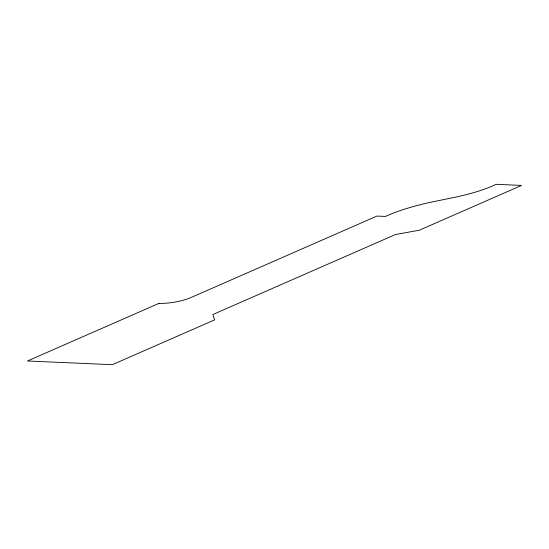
<?xml version="1.0" encoding="UTF-8"?>
<svg xmlns="http://www.w3.org/2000/svg" width="549" height="549" viewBox="0 0 549 549"><rect width="100%" height="100%" fill="white"/><g stroke="black" fill="none" stroke-linecap="round" stroke-linejoin="round"><path stroke-width="0.82" d="M158.99 303.371L27.45 360.995L112.319 364.687L214.625 319.875L212.854 314.515L395.548 234.485L419.244 230.237L521.55 185.418L496.09 184.313A68.35 15.839 -9.7 0 1 453.92 197.475L434.06 201.565A81.856 18.968 -9.7 0 0 385.412 216.443L376.923 216.073L190.578 297.709A22.708 5.264 -9.7 0 1 158.99 303.371"/></g></svg>
